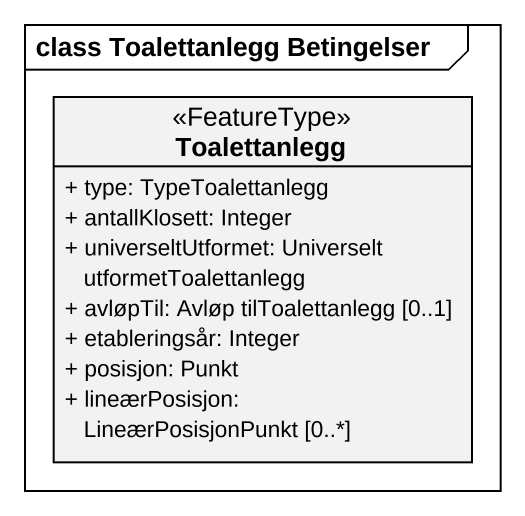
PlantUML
@startuml
mainframe class Toalettanlegg Betingelser
hide circle
hide empty members
skinparam classAttributeIconSize 0
class Toalettanlegg <<FeatureType>> {
  + type: TypeToalettanlegg
  + antallKlosett: Integer
  + universeltUtformet: Universelt utformetToalettanlegg
  + avløpTil: Avløp tilToalettanlegg [0..1]
  + etableringsår: Integer
  + posisjon: Punkt
  + lineærPosisjon: LineærPosisjonPunkt [0..*]
}
@enduml
